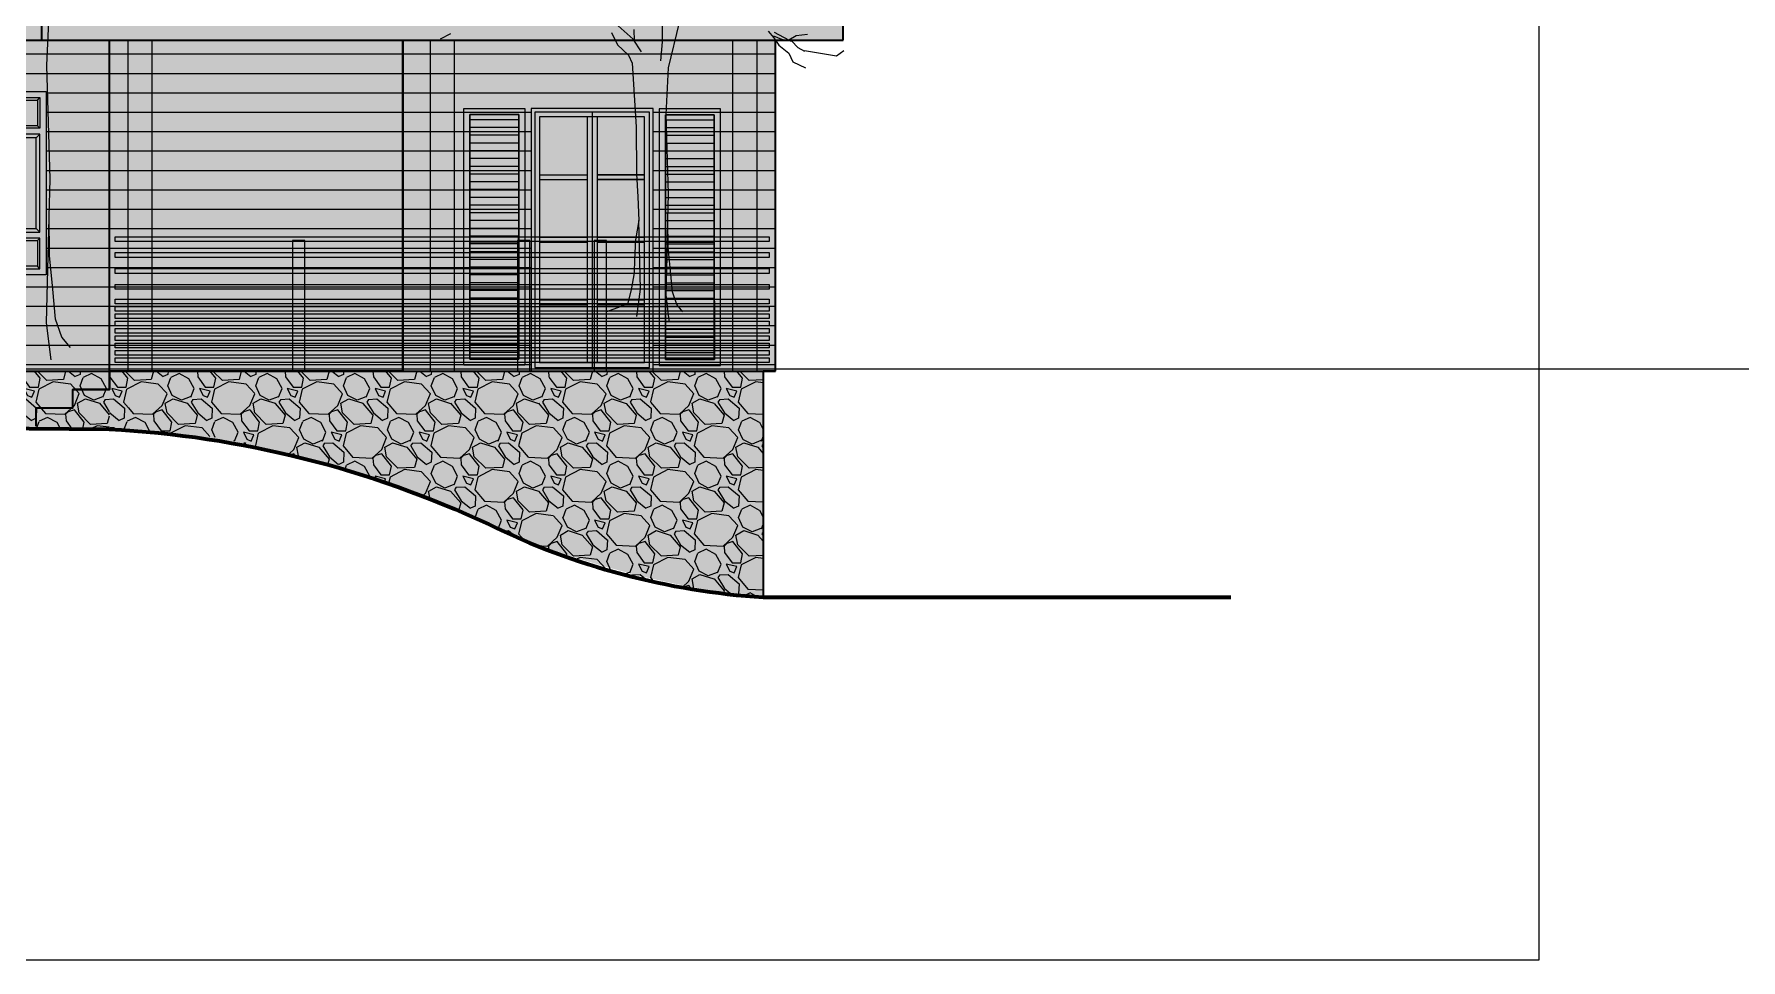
# Model space of a CAD drawing. Header units: millimetres. Extents: x -2481 to 45049, y -11067 to 11055.
# Drawn here: x 12854 to 14250, y 6752 to 7509 of the extents above; entities that cross this region are included whole.
import ezdxf

# ---------------------------------------------------------------- set-up
doc = ezdxf.new("R2010")
doc.units = ezdxf.units.MM
for name, color, linetype, lineweight in [('A-ELEWACJA CIENKA', 11, 'Continuous', 13), ('A-p.widokowa', 6, 'Continuous', 15), ('A-RYS ELEWACJI', 30, 'Continuous', 35), ('A-wykończenie', 4, 'Continuous', 5), ('B-DACHÓWKA', 250, 'Continuous', 0), ('B-materiały', 9, 'Continuous', 0), ('B-SZKŁO', 153, 'Continuous', 0)]:
    doc.layers.add(name, color=color, linetype=linetype, lineweight=lineweight)
doc.layers.add('bowe drewno', color=7, linetype='Continuous', true_color=0x51432a)
doc.layers.add('new drewno jasne', color=7, linetype='Continuous', lineweight=0, true_color=0xc0802e)
pattern_1 = [(3.012787499999996, (7056.326738004509, -10.05788685559744), (610.657416235214, 35.92102444165187), [6.8344288, -676.6096727913]), (319.969741, (7063.151732656521, -9.698676610754681), (-466.9733201713866, 395.1312671101581), [11.7280944, -1161.08097787048]), (267.5104471, (7072.13198877759, -17.24209175245277), (35.92102419462407, 754.3415141835756), [8.2696304, -818.6944558819999]), (42.27368899999997, (7095.121444447528, -22.27103518025149), (-754.3415142412671, -682.4994651222493), [10.6800904, -1057.32874851476]), (67.83365418000002, (7103.024069834068, -15.08683028339617), (-251.4471713686107, -610.6574162414545), [10.472674, -1036.79615490688]), (132.273689, (7106.975382527338, -5.388153672641492), (682.4994651222491, -754.3415142412672), [10.6800904, -1057.32874851476]), (172.69424047, (7099.791177630483, 2.514471713899367), (826.1835631445324, -107.7630734052485), [14.1238732, -1398.26230628494]), (207.25532837, (7085.781978081615, 4.310522938113195), (-1041.709710090099, -538.8153671750475), [13.3343904, -1320.1051320381]), (256.42956562, (7073.928040001805, -1.796051224213826), (-179.6051223555218, -754.3415141854945), [10.71625999999999, -1060.910913974239]), (310.2363583000001, (7071.413568287904, -12.21314832465405), (-359.2102447750291, 431.0522938677292), [12.2342656, -599.478739]), (357.3974378, (7079.316193674445, -21.55261469056596), (826.1835631396159, -35.92102445543611), [15.82155839999999, -1566.335450243538]), (273.81407483, (7059.918840452936, 13.64998930402512), (35.92102445166944, -466.9733182980382), [5.400090799999999, -534.61131648688]), (306.4692344, (7060.27805069778, 8.26183563138363), (-395.1312694211206, 538.8153671952346), [10.2736396, -1017.0927799408]), (0, (7066.384624860106, 7.105427357601002e-15), (35.92102448428001, 35.92102448427999), [7.1841868, -64.65786216856]), (338.19859051, (7064.588573635892, -6.824994652012546), (-251.4471713822348, 107.7630734703202), [3.8688264, -383.0124473778799]), (66.80140949000005, (7068.180676084319, -8.261835631383619), (-71.84204895853179, -143.684097942118), [5.471312399999994, -268.0950597999996]), (165.96375653, (7070.335937553376, -3.232892203584896), (-179.605122420075, 35.92102449085637), [8.886393199999999, -287.3259630582]), (296.56505118, (7061.714891677149, -1.077630734528295), (-35.9210244899169, 107.7630734509395), [6.425742799999994, -154.2179623365598]), (151.389540334, (7089.0148702852, -29.09602983226406), (-466.9733182956014, 251.4471713899349), [9.00176, -891.1765334507801]), (205.34617594, (7081.112244898659, -24.78550689415086), (538.8153672726305, 251.4471713721326), [7.5519788, -747.644313564]), (68.19859050999996, (7054.530686780296, -8.261835631383612), (-107.7630734703947, -251.4471713824204), [7.737602000000001, -379.1436717778799]), (118.6104596699999, (7057.404368739037, -1.077630734528299), (251.4471714225965, -466.9733182779911), [9.00176, -891.1765334508]), (114.4439547799999, (7111.285905465453, -6.824994652012557), (107.7630734528249, -251.4471713899374), [8.680703999999999, -425.3546862621201]), (69.77514060000009, (7107.693803017024, 1.077630734528299), (-215.5261465946788, -574.7363918650162), [7.2734424, -720.0718676144]), (201.80140949, (7090.092501019728, 28.01839909773576), (-251.4471713831707, -107.7630734686267), [7.737602000000001, -379.1436717778799]), (152.35402464, (7082.908296122874, 25.14471713899363), (610.657416253569, -323.2892203190409), [8.51565479999999, -843.0475196039991]), (204.44395478, (7107.693803017024, 10.41709710044022), (251.4471713906872, 107.7630734510786), [4.340351999999999, -429.6950382621201]), (236.309932474, (7092.247762488785, 25.86313762867917), (-107.7630734528294, -179.6051224213939), [2.590292, -256.43989929052]), (300.963756532, (7090.810921509414, 23.70787615962257), (-71.84204896854823, 143.6840979370977), [10.472674, -198.98109178138]), (321.00900596, (7096.199075182056, 14.72762003855341), (-395.1312693439386, 323.2892203377857), [9.70534, -960.8272972667401]), (78.69006753000001, (7073.568829756961, 3.552713678800501e-15), (-35.92102447679166, -107.7630734553283), [7.3264776, -175.8355271936]), (128.1572265900001, (7075.005670736333, 7.184204896855331), (-538.8153672998762, 682.4994651730432), [12.7911352, -1266.32018130062]), (195.9453959, (7067.103045349792, 17.24209175245278), (395.131269328739, 107.7630734466153), [5.2301648, -517.7878463622]), (225, (7062.074101921993, 15.80525077308171), (-7.105427357601002e-15, -71.84204896855323), [3.048, -47.752]), (255.25643716, (7095.839864937214, 12.93156881433958), (107.7630734804443, 395.1312693195044), [7.057339199999994, -698.6788154639992]), (183.0127875, (7094.043813712999, 6.106574162327027), (-610.6574162353264, -35.92102443951478), [13.6688576, -669.7752439912999]), (135, (7080.393824408975, 5.388153672641497), (-71.84204896855323, 7.105427357601002e-15), [13.208, -37.592]), (100.3048465, (7071.054358043062, 14.72762003855342), (-107.7630737832884, 610.6574161743818), [8.032191199999989, -795.1863344827993]), (29.05460409999995, (7069.617517063691, 22.63024542509427), (179.6051224195064, 107.7630734559721), [7.396581599999993, -362.4330007754396]), (342.64597536, (7076.083301470861, 26.22234787352193), (1041.709710021452, -323.289220431217), [12.042902, -1192.24928845876]), (310.42607874, (7087.578029305829, 22.63024542509427), (431.0522938113101, -502.8943427798487), [12.7405892, -1261.3169291248])]
pattern_2 = [(180, (7118.110900117465, 0), (-2.664535259100376e-15, -15.875), [])]

# ---------------------------------------------------------------- blocks, each defined once
blk = doc.blocks.new('A$C3D683AFF')
at = {"layer": 'new drewno jasne', "transparency": 33554648}
h = blk.add_hatch(color=256, dxfattribs=at)
h.dxf.hatch_style = 1
h.paths.add_polyline_path([(-45, -150), (0, -150), (0, 0), (-45, 0)])
h = blk.add_hatch(color=256, dxfattribs=at)
h.dxf.hatch_style = 1
h.paths.add_polyline_path([(-40, -30), (-5, -30), (-5, -5), (-40, -5)])
h = blk.add_hatch(color=256, dxfattribs=at)
h.dxf.hatch_style = 1
h.paths.add_polyline_path([(-40, -35), (-25, -35), (-25, -115), (-40, -115)])
h = blk.add_hatch(color=256, dxfattribs=at)
h.dxf.hatch_style = 1
h.paths.add_polyline_path([(-20, -35), (-5, -35), (-5, -115), (-20, -115)])
h = blk.add_hatch(color=256, dxfattribs=at)
h.dxf.hatch_style = 1
h.paths.add_polyline_path([(-40, -145), (-5, -145), (-5, -120), (-40, -120)])
at = {"layer": 'A-ELEWACJA CIENKA'}
blk.add_lwpolyline([(-45, -150), (0, -150), (0, 0), (-45, 0)], close=True, dxfattribs=at)
at = {"layer": 'B-materiały'}
for p, q in [((-38, -7), (-40, -5)), ((-7, -7), (-5, -5)), ((-40, -30), (-38, -28)), ((-40, -35), (-37, -38)), ((-28, -38), (-25, -35)), ((-20, -35), (-17, -38)), ((-8, -38), (-5, -35)), ((-7, -28), (-5, -30)), ((-40, -115), (-37, -112)), ((-38, -122), (-40, -120)), ((-28, -112), (-25, -115)), ((-20, -115), (-17, -112)), ((-8, -112), (-5, -115)), ((-7, -122), (-5, -120)), ((-40, -145), (-38, -143)), ((-7, -143), (-5, -145))]:
    blk.add_line(p, q, dxfattribs=at)
for points in [[(-40, -30), (-5, -30), (-5, -5), (-40, -5)], [(-38, -28), (-7, -28), (-7, -7), (-38, -7)], [(-40, -35), (-25, -35), (-25, -115), (-40, -115)], [(-37, -38), (-28, -38), (-28, -112), (-37, -112)], [(-5, -115), (-20, -115), (-20, -35), (-5, -35)], [(-20, -35), (-5, -35), (-5, -115), (-20, -115)], [(-8, -112), (-17, -112), (-17, -38), (-8, -38)], [(-17, -38), (-8, -38), (-8, -112), (-17, -112)], [(-40, -120), (-5, -120), (-5, -145), (-40, -145)], [(-38, -143), (-7, -143), (-7, -122), (-38, -122)]]:
    blk.add_lwpolyline(points, close=True, dxfattribs=at)
blk = doc.blocks.new('A$C52F90292')
at = {"layer": 'A-p.widokowa', "ltscale": 5}
h = blk.add_hatch(dxfattribs=at)
h.set_pattern_fill('LINE', color=256, scale=2)
h.set_pattern_definition([(0, (-7812.829911546515, -7222.970889372438), (0, 6.35), [])])
h.paths.add_polyline_path([(45, 205), (5, 205), (5.096477094301918, 100.9620853356037), (44.99915773518387, 100.9999580489848)])
h.paths.add_polyline_path([(44.99915773518387, 100.9999580489848), (5.096477094301918, 100.9620853356037), (4.99500401655132, 5.011556741744243), (45, 5.019000792145562)])
at = {"layer": 'new drewno jasne', "transparency": 33554648}
h = blk.add_hatch(color=256, dxfattribs=at)
h.dxf.hatch_style = 1
h.paths.add_polyline_path([(50, 210), (0, 210), (0, 0), (50, 0)])
h.paths.add_polyline_path([(45.0099951004413, 5.019010289073776), (4.995002449779349, 4.980989710926224), (5.004997550219741, 205), (45, 205)], flags=16)
h = blk.add_hatch(color=256, dxfattribs=at)
h.dxf.hatch_style = 1
h.paths.add_polyline_path([(5.004997550219741, 204.9904948554631), (45, 204.9904948554631), (45, 101), (4.999924194111372, 101.0020502808993)])
h = blk.add_hatch(color=256, dxfattribs=at)
h.dxf.hatch_style = 1
h.paths.add_polyline_path([(5.000044133430492, 204.9529635985582), (45, 204.9904948554631), (44.9991578727695, 101.0169451080574), (5.096477094301918, 100.9620853356037)])
h = blk.add_hatch(color=256, dxfattribs=at)
h.dxf.hatch_style = 1
h.paths.add_polyline_path([(5.096477094301918, 100.9620853357583), (45, 101), (45.02076041821965, 5.009505144536888), (4.99500401655132, 5.011556741744243)])
h = blk.add_hatch(color=256, dxfattribs=at)
h.dxf.hatch_style = 1
h.paths.add_polyline_path([(5, 101.002050277014), (45, 101), (44.98000979911831, 4.629962413719113), (5, 4.714641162288899)])
at = {"layer": 'A-p.widokowa', "ltscale": 5}
for points in [[(50, 210), (0, 210), (0, 0), (50, 0)], [(45, 205), (5.004997550219741, 205), (4.995002449779349, 4.980989710926224), (45.0099951004413, 5.019010289073776)], [(5, 205), (45, 205), (45, 5), (5.187674156822141, 4.981172779551343)], [(45, 205), (5, 205), (5, 5), (45, 5)]]:
    blk.add_lwpolyline(points, close=True, dxfattribs=at)
at = {"layer": 'new drewno jasne', "transparency": 33554648}
for points in [[(5.004997550219741, 204.9904948554631), (45, 204.9904948554631), (45, 101), (4.999924194111372, 101.0020502808993)], [(5.000044133430492, 204.9529635985582), (45, 204.9904948554631), (44.9991578727695, 101.0169451080574), (5.096477094301918, 100.9620853356037)], [(5.096477094301918, 100.9620853357583), (45, 101), (45.02076041821965, 5.009505144536888), (4.99500401655132, 5.011556741744243)]]:
    blk.add_lwpolyline(points, close=True, dxfattribs=at)
blk = doc.blocks.new('A$C69266C13')
at = {"layer": 'new drewno jasne', "ltscale": 5}
h = blk.add_hatch(color=256, dxfattribs=at)
h.dxf.hatch_style = 1
h.paths.add_polyline_path([(-9.946775902455556, -270.8578643762767), (9.999999999996362, -270.8578643762767), (9.89355180491475, 0.3342968256138192), (-10.05322409754444, 0.2804729564522859)])
at = {"layer": 'A-p.widokowa', "ltscale": 5}
blk.add_lwpolyline([(-10.00000000000364, 0), (-9.999999999996362, -270.8578643762767), (10.00000000000364, -270.8578643762767), (10.00000000000364, 0), (-10.00000000000364, 0)], dxfattribs=at)
blk = doc.blocks.new('A$C2EBD462E')
at = {"layer": 'B-materiały'}
for p, q in [((-72.50773437543285, 285.3261755273243), (-85.56030717771137, 338.0702934201558)), ((-65.44675144221219, 315.669730386594), (-65.5317016759127, 341.3651600648636)), ((-235.0597277634442, 323.9851536126089), (-221.7695748390961, 322.6293227042352)), ((-221.7695748390961, 322.6293227042352), (-213.2438168269127, 317.477166243696)), ((-213.2438168269127, 317.477166243696), (-196.4367430616967, 326.354893154959)), ((-195.2222736641797, 322.4748143399161), (-204.6293417163233, 318.88734161004)), ((-189.2208924250899, 328.2115559860749), (-195.7246321584098, 320.2276614617113)), ((-32.19683494675337, 329.9508066356138), (-32.65025889462231, 316.7963723596695)), ((-31.48448861442193, 318.5566232799392), (-13.9590564025475, 334.2772613964053)), ((-5.947195385950181, 326.6569387056925), (-12.84142268815958, 311.9595520389512)), ((194.0276104574714, 319.2156621097229), (181.7928409173619, 325.214187394251)), ((-223.931851829615, 308.906946836988), (-231.65006096045, 304.8031311276691)), ((-216.8558386105815, 316.3465343678736), (-223.931851829615, 308.906946836988)), ((-204.6293417163233, 318.88734161004), (-216.8558386105815, 316.3465343678736)), ((-201.6560934496138, 311.6994574656692), (-213.1564949553667, 302.4731270515567)), ((-195.7246321584098, 320.2276614617113), (-201.6560934496138, 311.6994574656692)), ((-63.77082624912691, 293.3660055143573), (-65.44675144221219, 315.669730386594)), ((-41.13254431426867, 303.988591242809), (-31.48448861442193, 318.5566232799392)), ((-12.84142268815958, 311.9595520389512), (-25.94678363851745, 299.8998082975022)), ((-268.9437761063946, 299.3998982653338), (-277.4377611104319, 305.5458601976861)), ((-231.664042967468, 305.3614250845658), (-268.9437761063946, 299.3998982653338)), ((-231.65006096045, 304.8031311276691), (-231.664042967468, 305.3614250845658)), ((-213.1564949553667, 302.4731270515567), (-217.9294223117267, 292.2980126334583)), ((-25.94678363851745, 299.8998082975022), (-30.18938600841466, 290.8552638002157)), ((-217.9294223117267, 292.2980126334583), (-232.8355131087319, 285.2209511356286)), ((-70.02076356014186, 230.6414978048733), (-72.50773437543285, 285.3261755273243)), ((-30.18938600841466, 290.8552638002157), (-34.70441199890229, 216.3322196345753)), ((-72.72412836173498, 137.8391206296501), (-70.02076356014186, 230.6414978048733)), ((-34.70441199890229, 216.3322196345753), (-35.31959304744487, 161.1216925556992)), ((-35.31959304744487, 161.1216925556992), (-36.88155323580213, 134.2677289425847)), ((-71.9550361951824, 107.1330446937263), (-72.72412836173498, 137.8391206296501)), ((-36.88155323580213, 134.2677289425847), (-37.8712374602419, 106.8694533795888)), ((-72.2745580155879, 75.2824143517737), (-71.9550361951824, 107.1330446937263)), ((-70.87830270124687, 64.14453640087322), (-71.92706722474759, 106.0164592581332)), ((-39.76565567542639, 26.37747505352991), (-37.8712374602419, 106.8694533795888)), ((-37.8712374602419, 106.8694533795888), (-33.94815938895226, 84.06337001312477)), ((-33.94815938895226, 84.06337001312477), (-32.81654118934421, 61.18736917697424)), ((-74.93911915432, 47.84219028952703), (-72.2745580155879, 75.2824143517737)), ((-69.77360519328067, 20.03944267242605), (-70.87830270124687, 64.14453640087322)), ((-32.81654118934421, 61.18736917697424), (-32.42500286345967, 45.55518299146297)), ((-77.11530628404034, 23.20741058418207), (-74.93911915432, 47.84219028952703)), ((-32.42500286345967, 45.55518299146297), (-29.13013374055117, 25.52657748966521)), ((-82.3346591501595, 8.551974894891828), (-77.11530628404034, 23.20741058418207)), ((-73.4848342979185, -10.22021023193838), (-69.77360519328067, 20.03944267242605)), ((-35.61884070985798, -5.361284363082632), (-39.76565567542639, 26.37747505352991)), ((-29.13013374055117, 25.52657748966521), (-24.80258361515371, 8.875694786883287)), ((-89.38270587695843, -0.004195593385247776), (-82.3346591501595, 8.551974894891828)), ((-24.80258361515371, 8.875694786883287), (0, 0))]:
    blk.add_line(p, q, dxfattribs=at)
blk = doc.blocks.new('A$C53507983')
at = {"layer": 'new drewno jasne', "ltscale": 5}
h = blk.add_hatch(color=256, dxfattribs=at)
h.dxf.hatch_style = 1
h.paths.add_polyline_path([(0, 0), (0, -107.0000000000009), (10, -107.0000000000009), (10, 0)])
at = {"layer": 'A-p.widokowa', "ltscale": 5}
blk.add_lwpolyline([(0, 0), (0, -107.0000000000009), (10, -107.0000000000009), (10, 0), (0, 0)], dxfattribs=at)
blk = doc.blocks.new('A$C6FCC1191')
at = {"layer": 'new drewno jasne', "ltscale": 5}
h = blk.add_hatch(color=256, dxfattribs=at)
h.dxf.hatch_style = 1
h.paths.add_polyline_path([(0, 0), (535.1926774294407, -9.094947017729282e-13), (535.1926774294407, -4.000000000000909), (0, -4)])
at = {"layer": 'A-p.widokowa', "ltscale": 5}
blk.add_lwpolyline([(0, 0), (535.1926774294407, -9.094947017729282e-13), (535.1926774294407, -4.000000000000909), (0, -4)], close=True, dxfattribs=at)
blk = doc.blocks.new('A$C6ED43928')
at = {"layer": 'A-p.widokowa', "ltscale": 5}
for p in [(-59.38803473096959, 110), (-59.38803473096959, 97), (-59.38803473096959, 84), (-59.38803473096959, 71), (-59.38803473096959, 58.99999999999909), (-59.38803473096959, 52.99999999999909), (-59.38803473096959, 46.99999999999909), (-59.38803473096959, 40.99999999999909), (-59.38803473096959, 34.99999999999909), (-59.38803473096959, 28.99999999999909), (-59.38803473096959, 22.99999999999909), (-59.38803473096959, 16.99999999999909), (-59.38803473096959, 10.99999999999909)]:
    blk.add_blockref('A$C6FCC1191', p, dxfattribs=at)
blk = doc.blocks.new('A$C52F31512')
at = {"layer": 'B-DACHÓWKA', "transparency": 33554636}
h = blk.add_hatch(color=256, dxfattribs=at)
h.dxf.hatch_style = 1
h.paths.add_polyline_path([(100, -9.094947017729282e-13), (1.4210854715202e-14, -2.842170943040401e-14), (-3.637978807091713e-12, -214.9999999999991), (99.99999999999636, -215.0000000000009)])
h.paths.add_polyline_path([(96.99999999999636, -212.0068043167648), (2.999999999996362, -212.0068043167648), (3, -3), (97, -3.000000000000909)], flags=16)
h.paths.add_polyline_path([(92.99999999999636, -208.0000000000009), (53.99999999999818, -208.0000000000009), (53.99999999999818, -7.000000000000909), (93, -7.000000000000909)], flags=0)
h.paths.add_polyline_path([(45.9999999998635, -208.0000000000009), (6.999999999996362, -208), (7, -7), (46, -7)], flags=0)
h = blk.add_hatch(color=256, dxfattribs=at)
h.dxf.hatch_style = 1
h.paths.add_polyline_path([(50, -3.000000000000462), (3, -3), (2.999999999996362, -212.0068043167648), (50, -212.0068043167648)])
h.paths.add_polyline_path([(46, -208.0000000000009), (6.999999999996369, -208), (7, -7), (46, -7)], flags=16)
h = blk.add_hatch(color=256, dxfattribs=at)
h.dxf.hatch_style = 1
h.paths.add_polyline_path([(50, -212.0068043167648), (96.99999999999636, -212.0068043167649), (97, -3.000000000000909), (50, -3.000000000000455)])
h.paths.add_polyline_path([(53.99999999999818, -7.000000000000909), (93, -7.000000000000909), (92.99999999999636, -208.0000000000009), (53.99999999999818, -208.0000000000009)], flags=16)
h = blk.add_hatch(color=256, dxfattribs=at)
h.dxf.hatch_style = 1
h.paths.add_polyline_path([(46, -58.25170107919348), (46, -54.25170107919439), (6.999999999999144, -54.25170107919257), (6.999999999999076, -58.25170107919257)])
h.paths.add_polyline_path([(92.99999999999908, -58.25170107919257), (92.99999999999915, -54.25170107919257), (53.99999999999818, -54.25170107919348), (53.99999999999818, -58.25170107919348)])
h.paths.add_polyline_path([(92.99999999999815, -109.5034021583715), (92.99999999999824, -105.5034021583715), (53.99999999999818, -105.5034021583724), (53.99999999999818, -109.5034021583724)])
h.paths.add_polyline_path([(46, -109.5034021583724), (46, -105.5034021583733), (6.999999999998217, -105.5034021583715), (6.999999999998145, -109.5034021583715)])
h.paths.add_polyline_path([(46, -160.7551032375613), (46, -156.7551032375623), (6.999999999997286, -156.7551032375604), (6.999999999997215, -160.7551032375604)])
h.paths.add_polyline_path([(53.99999999999818, -156.7551032375613), (53.99999999999818, -160.7551032375613), (92.99999999999721, -160.7551032375604), (92.99999999999727, -156.7551032375604)])
at = {"layer": 'A-ELEWACJA CIENKA'}
for p, q in [((46, -7), (46, -208.0000000000146)), ((50, -3), (50, -212.0068043167648)), ((53.99999999999818, -6.999999999999091), (53.99999999999818, -207.9999999999991)), ((7, -54.25170107919257), (46, -54.25170107919439)), ((53.99999999999818, -54.25170107919348), (93, -54.25170107919257)), ((6.999999999998181, -58.25170107919257), (46.00000000000182, -58.25170107919348)), ((53.99999999999818, -58.25170107919348), (92.99999999999818, -58.25170107919257)), ((7, -105.5034021583715), (46, -105.5034021583733)), ((6.999999999998181, -109.5034021583715), (46.00000000000182, -109.5034021583724)), ((53.99999999999818, -105.5034021583724), (93, -105.5034021583715)), ((53.99999999999818, -109.5034021583724), (92.99999999999818, -109.5034021583715)), ((7, -156.7551032375604), (46, -156.7551032375623)), ((6.999999999998181, -160.7551032375604), (46.00000000000182, -160.7551032375613)), ((53.99999999999818, -156.7551032375613), (93, -156.7551032375604)), ((53.99999999999818, -160.7551032375613), (92.99999999999818, -160.7551032375604)), ((6.999999999996362, -208), (46, -208.0000000000009)), ((53.99999999999818, -208.0000000000009), (92.99999999999636, -208.0000000000009)), ((-3.637978807091713e-12, -214.9999999999991), (99.99999999999636, -215.0000000000009))]:
    blk.add_line(p, q, dxfattribs=at)
for points in [[(99.99999999999636, -214.9999999999991), (100, -9.094947017729282e-13), (0, 0), (-3.637978807091713e-12, -214.9999999999991)], [(46, -7), (7, -7), (6.999999999996362, -208)], [(92.99999999999636, -208.0000000000009), (93, -7.000000000000909), (53.99999999999818, -7.000000000000909)]]:
    blk.add_lwpolyline(points, dxfattribs=at)
blk.add_lwpolyline([(96.99999999999636, -212.0068043167648), (97, -3.000000000000909), (3, -3), (2.999999999996362, -212.0068043167648)], close=True, dxfattribs=at)

msp = doc.modelspace()

# ---------------------------------------------------------------- hatches: boundary and pattern name
at = {"layer": 'A-ELEWACJA CIENKA', "true_color": 0xffffff}
h = msp.add_hatch(color=7, dxfattribs=at)
h.dxf.hatch_style = 1
h.paths.add_polyline_path([(12554.9070048915, 7839.410165191356), (13515.61768301016, 7839.410165191356), (13515.61768301016, 7504.356341322205), (13460.26234395083, 7504.356341322205), (13460.26234395083, 7233.498476945925), (13450.26234395083, 7233.498476945925), (13450.26234395083, 7188.498476945918), (12620.26234395083, 7188.498476945918), (12620.26234395083, 7233.498476945925), (12610.26234395083, 7233.498476945925), (12610.26234395082, 7504.35634132219), (12554.9070048915, 7504.35634132219)])
at = {"layer": 'A-ELEWACJA CIENKA'}
h = msp.add_hatch(dxfattribs=at)
h.set_pattern_fill('ANSI31', color=256, scale=5, angle=135)
h.set_pattern_definition(pattern_2)
h.paths.add_polyline_path([(13155.26234395083, 7233.498476945925), (13260.26234395083, 7233.498476945925), (13260.26234395083, 7448.498476945919), (13360.26234395083, 7448.498476945918), (13360.26234395083, 7233.498476945925), (13460.26234395083, 7233.498476945925), (13460.26234395083, 7504.356341322204), (13155.26234395082, 7504.356341322198)])
h.paths.add_polyline_path([(12610.26234395083, 7504.356341322191), (12610.26234395083, 7233.498476945925), (12620.26234395083, 7233.498476945926), (12915.26234395083, 7233.498476945924), (12915.26234395082, 7504.356341322195)])
h.paths.add_polyline_path([(12863.47019153836, 7462.328864858328), (12863.47019153836, 7312.328864858328), (12818.47019153836, 7312.328864858328), (12818.47019153836, 7462.328864858328)], flags=16)
h.paths.add_polyline_path([(12858.47019153836, 7428.498476945918), (12858.47019153836, 7403.498476945918), (12823.47019153836, 7403.498476945918), (12823.47019153836, 7428.498476945918)], flags=0)
h.paths.add_polyline_path([(12856.47019153836, 7426.498476945918), (12856.47019153836, 7405.498476945918), (12825.47019153836, 7405.498476945918), (12825.47019153836, 7426.498476945918)], flags=0)
h.paths.add_polyline_path([(12812.76234395083, 7462.328864858328), (12812.76234395083, 7312.328864858328), (12722.76234395083, 7312.328864858328), (12722.76234395083, 7462.328864858328)], flags=16)
h.paths.add_polyline_path([(12805.76234395083, 7455.328864858328), (12805.76234395083, 7419.328864858328), (12729.76234395083, 7419.328864858328), (12729.76234395083, 7455.328864858328)], flags=0)
h.paths.add_polyline_path([(12843.47019153836, 7398.498476945918), (12858.47019153836, 7398.498476945918), (12858.47019153836, 7318.498476945918), (12843.47019153836, 7318.498476945918)], flags=0)
h.paths.add_polyline_path([(12805.76234395083, 7405.328864858328), (12805.76234395083, 7319.328864858328), (12774.76234395083, 7319.328864858328), (12774.76234395083, 7405.32886485833)], flags=0)
h.paths.add_polyline_path([(12760.76234395083, 7405.32886485833), (12760.76234395083, 7319.328864858328), (12729.76234395083, 7319.328864858328), (12729.76234395083, 7405.328864858328)], flags=0)
h.paths.add_polyline_path([(12717.05449636329, 7462.328864858328), (12717.05449636329, 7312.328864858328), (12672.05449636329, 7312.328864858328), (12672.05449636329, 7462.328864858328)], flags=16)
h.paths.add_polyline_path([(12712.05449636329, 7462.328864858328), (12677.05449636329, 7462.328864858328)], flags=0)
h.paths.add_polyline_path([(12710.05449636329, 7462.328864858328), (12679.05449636329, 7462.328864858328)], flags=0)
h.paths.add_polyline_path([(12712.05449636329, 7398.498476945918), (12697.05449636329, 7398.498476945918)], flags=0)
h = msp.add_hatch(dxfattribs=at)
h.set_pattern_fill('ANSI31', color=256, scale=5, angle=135)
h.set_pattern_definition(pattern_2)
h.paths.add_polyline_path([(12915.26234395082, 7504.410165191356), (13155.26234395083, 7504.410165191356), (13155.26234395083, 7233.498476945925), (12915.26234395083, 7233.498476945919)])
h = msp.add_hatch(dxfattribs=at)
h.set_pattern_fill('ANSI31', color=256, scale=5, angle=135)
h.set_pattern_definition(pattern_2)
h.paths.add_polyline_path([(12915.26234395082, 7504.410165191356), (13155.26234395083, 7504.410165191356), (13155.26234395083, 7233.498476945925), (12915.26234395083, 7233.498476945919)])
h = msp.add_hatch(dxfattribs=at)
h.set_pattern_fill('GRAVEL', color=256, scale=2, angle=135)
h.set_pattern_definition(pattern_1)
h.paths.add_polyline_path([(12915.26234395083, 7233.498476945924), (12620.26234395083, 7233.498476945926), (12620.26234395083, 7188.498476945922), (12915.08316783074, 7186.058333069563), (12915.26234395082, 7203.498476945921)])
h.paths.add_polyline_path([(12945.26234395083, 7233.498476945919), (12915.26234395083, 7233.498476945919), (12915.26234395082, 7203.498476945921), (12945.26234395083, 7203.498476945921)])
h = msp.add_hatch(dxfattribs=at)
h.set_pattern_fill('GRAVEL', color=256, scale=2, angle=135)
h.set_pattern_definition(pattern_1)
edge = h.paths.add_edge_path()
edge.add_line((13450.26234395083, 7188.498476945918), (13450.26234395083, 7233.498476945924))
edge.add_line((13450.26234395083, 7233.498476945924), (12945.26234395083, 7233.498476945926))
edge.add_line((12945.26234395083, 7233.498476945926), (12945.26234395083, 7203.498476945921))
edge.add_line((12945.26234395083, 7203.498476945921), (12915.26234395082, 7203.498476945921))
edge.add_line((12915.26234395082, 7203.498476945921), (12915.67667996648, 7186.026737473911))
edge.add_line((12915.67667996648, 7186.026737473911), (12989.58389581625, 7181.484684903454))
edge.add_arc((12838.39036954599, 6277.48774227894), 916.5533015927149, 65.0012911357482, 80.50515932584187, ccw=False)
edge.add_arc((13489.4698324687, 7648.27443847154), 601.0560965333136, 243.9723823258713, 266.259883547639)
edge.add_line((13450.26234395083, 7048.498476945918), (13450.26234395083, 7188.498476945918))
at = {"layer": 'A-p.widokowa', "ltscale": 5}
h = msp.add_hatch(color=251, dxfattribs=at)
h.dxf.hatch_style = 1
h.paths.add_polyline_path([(12828.90553625244, 7462.328864858328), (12610.26234395083, 7462.328864858328), (12610.26234395083, 7233.498476945926), (12915.26234395083, 7233.498476945924), (12915.26234395082, 7462.328864858328), (12828.90553625244, 7462.328864858328), (12829.22677767512, 7433.498476945918), (12863.47019153836, 7433.498476945918), (12863.47019153836, 7283.498476945918), (12818.47019153836, 7283.498476945918), (12818.47019153836, 7433.498476945918), (12829.22677767512, 7433.498476945918)])
h.paths.add_polyline_path([(12812.76234395083, 7433.498476945918), (12812.76234395083, 7283.498476945918), (12722.76234395083, 7283.498476945918), (12722.76234395083, 7433.498476945918)], flags=16)
h.paths.add_polyline_path([(12805.76234395083, 7426.498476945918), (12805.76234395083, 7390.498476945918), (12729.76234395083, 7390.498476945918), (12729.76234395083, 7426.498476945918)], flags=0)
h.paths.add_polyline_path([(12717.05449636329, 7433.498476945918), (12717.05449636329, 7283.498476945918), (12672.05449636329, 7283.498476945918), (12672.05449636329, 7433.498476945918)], flags=16)
h.paths.add_polyline_path([(12712.05449636329, 7428.498476945918), (12712.05449636329, 7403.498476945918), (12677.05449636329, 7403.498476945918), (12677.05449636329, 7428.498476945918)], flags=0)
h.paths.add_polyline_path([(12710.05449636329, 7426.498476945918), (12710.05449636329, 7405.498476945918), (12679.05449636329, 7405.498476945918), (12679.05449636329, 7426.498476945918)], flags=0)
h.paths.add_polyline_path([(12712.05449636329, 7398.498476945918), (12712.05449636329, 7318.498476945918), (12697.05449636329, 7318.498476945918), (12697.05449636329, 7398.498476945918)], flags=0)
h.paths.add_polyline_path([(12709.05449636329, 7395.498476945918), (12709.05449636329, 7321.498476945918), (12700.05449636329, 7321.498476945918), (12700.05449636329, 7395.498476945918)], flags=0)
h.paths.add_polyline_path([(12760.76234395083, 7376.49847694592), (12760.76234395083, 7290.498476945918), (12729.76234395083, 7290.498476945918), (12729.76234395083, 7376.498476945918)], flags=0)
h.paths.add_polyline_path([(12774.76234395083, 7376.49847694592), (12805.76234395083, 7376.498476945918), (12805.76234395083, 7290.498476945918), (12774.76234395083, 7290.498476945918)], flags=0)
h.paths.add_polyline_path([(12692.05449636329, 7398.498476945918), (12692.05449636329, 7318.498476945918), (12677.05449636329, 7318.498476945918), (12677.05449636329, 7398.498476945918)], flags=0)
h.paths.add_polyline_path([(12689.05449636329, 7395.498476945918), (12689.05449636329, 7321.498476945918), (12680.05449636329, 7321.498476945918), (12680.05449636329, 7395.498476945918)], flags=0)
h.paths.add_polyline_path([(12712.05449636329, 7313.498476945918), (12712.05449636329, 7288.498476945918), (12677.05449636329, 7288.498476945918), (12677.05449636329, 7313.498476945918)], flags=0)
h.paths.add_polyline_path([(12710.05449636329, 7311.498476945918), (12710.05449636329, 7290.498476945918), (12679.05449636329, 7290.498476945918), (12679.05449636329, 7311.498476945918)], flags=0)
h.paths.add_polyline_path([(12826.69911718276, 7504.356341322194), (12610.26234395083, 7504.356341322191), (12610.26234395083, 7462.328864858328), (12828.90553625244, 7462.328864858328), (12828.82894976923, 7469.20225622028)])
at = {"layer": 'B-SZKŁO', "transparency": 33554544}
h = msp.add_hatch(color=256, dxfattribs=at)
h.dxf.hatch_style = 1
h.paths.add_polyline_path([(13306.26234395083, 7394.24847694592), (13306.26234395083, 7441.498476945919), (13267.26234395083, 7441.498476945919), (13267.26234395083, 7394.248476945919)])
h = msp.add_hatch(color=256, dxfattribs=at)
h.dxf.hatch_style = 1
h.paths.add_polyline_path([(13353.26234395083, 7441.498476945918), (13314.26234395083, 7441.498476945918), (13314.26234395083, 7394.248476945918), (13353.26234395083, 7394.248476945919)])
h = msp.add_hatch(color=256, dxfattribs=at)
h.dxf.hatch_style = 1
h.paths.add_polyline_path([(13306.26234395083, 7390.248476945919), (13267.26234395083, 7390.248476945919), (13267.26234395083, 7342.998476945919), (13306.26234395083, 7342.998476945919)])
h = msp.add_hatch(color=256, dxfattribs=at)
h.dxf.hatch_style = 1
h.paths.add_polyline_path([(13353.26234395083, 7390.248476945919), (13314.26234395083, 7390.248476945919), (13314.26234395083, 7342.998476945919), (13353.26234395083, 7342.998476945919)])
h = msp.add_hatch(color=256, dxfattribs=at)
h.dxf.hatch_style = 1
h.paths.add_polyline_path([(13306.26234395083, 7338.998476945919), (13267.26234395083, 7338.998476945919), (13267.26234395083, 7291.748476945919), (13306.26234395083, 7291.748476945919)])
h = msp.add_hatch(color=256, dxfattribs=at)
h.dxf.hatch_style = 1
h.paths.add_polyline_path([(13353.26234395083, 7338.998476945919), (13314.26234395083, 7338.998476945919), (13314.26234395083, 7291.748476945919), (13353.26234395083, 7291.748476945919)])
h = msp.add_hatch(color=256, dxfattribs=at)
h.dxf.hatch_style = 1
h.paths.add_polyline_path([(13306.26234395083, 7287.748476945919), (13267.26234395083, 7287.748476945919), (13267.26234395083, 7240.498476945919), (13306.26234395083, 7240.498476945919)])
h = msp.add_hatch(color=256, dxfattribs=at)
h.dxf.hatch_style = 1
h.paths.add_polyline_path([(13353.26234395083, 7287.748476945919), (13314.26234395083, 7287.748476945919), (13314.26234395083, 7240.498476945919), (13353.26234395083, 7240.498476945919)])
at = {"layer": 'bowe drewno', "transparency": 33554636}
h = msp.add_hatch(color=256, dxfattribs=at)
h.dxf.hatch_style = 1
h.paths.add_polyline_path([(12915.26234395082, 7526.983758320154), (12554.9070048915, 7526.98375832016), (12554.9070048915, 7504.35634132219), (12915.26234395082, 7504.356341322195)])
h.paths.add_polyline_path([(12915.26234395082, 7534.054826132021), (12554.9070048915, 7534.054826132026), (12554.9070048915, 7526.98375832016), (12915.26234395082, 7526.983758320154)])
h = msp.add_hatch(color=256, dxfattribs=at)
h.dxf.hatch_style = 1
h.paths.add_polyline_path([(13515.61768301015, 7526.983758320145), (12915.26234395082, 7526.983758320148), (12915.26234395082, 7504.410165191356), (13515.61768301015, 7504.410165191356)])
h.paths.add_polyline_path([(13515.61768301015, 7534.054826132012), (12915.26234395082, 7534.054826132021), (12915.26234395082, 7526.983758320148), (13515.61768301015, 7526.983758320145)])
at = {"layer": 'bowe drewno', "ltscale": 5}
h = msp.add_hatch(color=256, dxfattribs=at)
h.dxf.hatch_style = 1
h.paths.add_polyline_path([(12672.05449636329, 7462.328864858328), (12610.26234395083, 7462.328864858328), (12610.26234395083, 7233.498476945926), (12915.26234395083, 7233.498476945924), (12915.26234395082, 7462.328864858328), (12863.47019153836, 7462.328864858328), (12863.47019153836, 7312.328864858328), (12818.47019153836, 7312.328864858328), (12818.47019153836, 7462.328864858328), (12812.76234395083, 7462.328864858328), (12812.76234395083, 7312.328864858328), (12722.76234395083, 7312.328864858328), (12722.76234395083, 7462.328864858328), (12717.05449636329, 7462.328864858328), (12717.05449636329, 7312.328864858328), (12672.05449636329, 7312.328864858328)])
h.paths.add_polyline_path([(12875.26234395082, 7485.409397580555), (12915.26234395082, 7485.409397580555), (12915.26234395082, 7504.356341322195), (12610.26234395083, 7504.356341322191), (12610.26234395083, 7462.328864858328), (12915.26234395082, 7462.328864858328), (12915.26234395082, 7485.409397580555)])
h = msp.add_hatch(color=256, dxfattribs=at)
h.dxf.hatch_style = 1
h.paths.add_polyline_path([(12915.26234395082, 7504.410165191356), (13155.26234395083, 7504.410165191356), (13155.26234395083, 7233.498476945925), (12915.26234395083, 7233.498476945919)])
h = msp.add_hatch(color=256, dxfattribs=at)
h.dxf.hatch_style = 1
h.paths.add_polyline_path([(13425.26234395082, 7504.356341322203), (13197.76234395083, 7504.356341322199), (13197.76234395083, 7462.328864858328), (13425.26234395082, 7462.328864858328)])
h.paths.add_polyline_path([(13425.26234395082, 7462.328864858328), (13197.76234395083, 7462.328864858328), (13197.76234395083, 7233.498476945926), (13260.26234395083, 7233.498476945926), (13260.26234395083, 7448.498476945919), (13360.26234395083, 7448.498476945918), (13360.26234395083, 7233.498476945925), (13425.26234395083, 7233.498476945925)])
h.paths.add_polyline_path([(13415.26234395083, 7445.185510480361), (13415.26234395083, 7238.109153626145), (13365.26234395083, 7238.109153626145), (13365.26234395083, 7445.185510480361)], flags=16)
h.paths.add_polyline_path([(13398.37936865099, 7336.186119565138), (13410.26150168635, 7336.185510523533), (13410.2615018236, 7336.202455588418)], flags=0)
h.paths.add_polyline_path([(13410.26234395083, 7240.204511272506), (13410.26234395083, 7240.195016689013), (13410.27233952631, 7240.195016176671), (13410.27233905127, 7240.204520769435)], flags=0)
h.paths.add_polyline_path([(13410.26234395083, 7440.185510480361), (13410.26234395083, 7240.185510480361), (13370.45001810765, 7240.166683259912), (13370.26234395083, 7440.185510480361)], flags=0)
h.paths.add_polyline_path([(13255.26234395083, 7445.466642333645), (13255.26234395083, 7238.390285479429), (13205.26234395083, 7238.390285479429), (13205.26234395083, 7445.466642333645)], flags=16)
h.paths.add_polyline_path([(13250.26234395083, 7440.466642333645), (13250.26234395083, 7336.468692610659), (13250.26241975672, 7336.468692614544), (13250.25734823145, 7440.419610578189), (13210.26234395083, 7440.457137189108), (13210.26318607806, 7336.483587441702), (13222.14531925064, 7336.467251418423), (13250.16476449426, 7336.468687609035), (13250.2622998174, 7440.419605932203), (13250.25734875082, 7440.419610577702), (13250.26734150105, 7240.447632044571), (13219.74350928017, 7240.47663451768), (13210.26234395083, 7240.476148542297), (13210.26234395083, 7240.466642333645), (13250.07468745926, 7240.466642333645), (13250.07469829348, 7240.478189201171), (13219.74350928017, 7240.47663451768), (13250.07466979401, 7240.447815113196), (13250.07468745926, 7240.466642333645), (13210.24158147688, 7240.466642333645), (13210.26234395083, 7336.466642333645), (13210.26234395083, 7440.466642333645)], flags=0)
h.paths.add_polyline_path([(13460.26234395083, 7462.328864858328), (13445.26234395083, 7462.328864858328), (13445.26234395083, 7233.498476945925), (13460.26234395082, 7233.498476945925)])
h.paths.add_polyline_path([(13460.26234395083, 7504.356341322204), (13445.26234395083, 7504.356341322204), (13445.26234395083, 7462.328864858328), (13460.26234395083, 7462.328864858328)])
h.paths.add_polyline_path([(13177.76234395082, 7504.356341322198), (13155.26234395083, 7504.356341322198), (13155.26234395083, 7462.328864858328), (13177.76234395082, 7462.328864858328)])
h.paths.add_polyline_path([(13177.76234395082, 7462.328864858328), (13155.26234395083, 7462.328864858328), (13155.26234395083, 7233.498476945926), (13177.76234395083, 7233.498476945926)])
at = {"layer": 'new drewno jasne'}
h = msp.add_hatch(color=256, dxfattribs=at)
h.dxf.hatch_style = 1
h.paths.add_polyline_path([(12945.26234395083, 7233.525388880503), (12915.26234395083, 7233.525388880503), (12915.26234395083, 7203.498476945921), (12945.26234395083, 7203.498476945921)])
h.paths.add_polyline_path([(12915.26234395083, 7233.498476945924), (12620.26234395083, 7233.498476945926), (12620.26234395083, 7188.498476945922), (12915.26234395082, 7186.037204763103), (12915.26234395082, 7203.498476945921)])
h = msp.add_hatch(color=256, dxfattribs=at)
h.dxf.hatch_style = 1
edge = h.paths.add_edge_path()
edge.add_line((13450.26234395083, 7188.498476945918), (13450.26234395083, 7233.498476945924))
edge.add_line((13450.26234395083, 7233.498476945924), (12945.26234395083, 7233.498476945926))
edge.add_line((12945.26234395083, 7233.498476945926), (12945.26234395083, 7203.498476945921))
edge.add_line((12945.26234395083, 7203.498476945921), (12915.26234395082, 7203.498476945921))
edge.add_line((12915.26234395082, 7203.498476945921), (12915.26234395082, 7186.037204763103))
edge.add_line((12915.26234395082, 7186.037204763103), (12990.48228562337, 7178.631816757645))
edge.add_arc((12884.69580659312, 6397.481599653795), 788.2806865749085, 64.36589024759257, 82.28769555898481, ccw=False)
edge.add_arc((13527.22728302118, 7790.338337130666), 745.8216811041563, 246.155438615586, 264.0768272579239)
edge.add_line((13450.26234395083, 7048.498476945918), (13450.26234395083, 7188.498476945918))

# ---------------------------------------------------------------- linework, layer by layer
at = {"layer": 'A-ELEWACJA CIENKA'}
for p, q in [((13306.26234395083, 7441.498476945919), (13306.26234395083, 7240.498476945919)), ((13314.26234395083, 7441.498476945919), (13314.26234395083, 7240.498476945919))]:
    msp.add_line(p, q, dxfattribs=at)
for points in [[(13360.26234395083, 7233.49847694592), (13360.26234395083, 7448.498476945918), (13260.26234395083, 7448.498476945919), (13260.26234395083, 7233.49847694592)], [(13353.26234395083, 7240.498476945918), (13353.26234395083, 7441.498476945918), (13267.26234395083, 7441.498476945919), (13267.26234395083, 7240.498476945919)]]:
    msp.add_lwpolyline(points, dxfattribs=at)
at = {"layer": 'A-p.widokowa', "ltscale": 5}
for p, q in [((12859.9070048915, 7504.356341322204), (13515.61768301015, 7504.410165191356)), ((12950.26234395083, 7504.356341322195), (13000.26234395083, 7504.356341322195)), ((13267.26234395083, 7394.248476945919), (13306.26234395083, 7394.24847694592)), ((13267.26234395083, 7390.246775866726), (13306.26234395083, 7390.246775866727)), ((13353.26234395083, 7394.246775866726), (13314.26234395083, 7394.246775866727)), ((13353.26234395083, 7390.246775866726), (13314.26234395083, 7390.246775866727)), ((13267.26234395083, 7240.498476945919), (13353.26234395083, 7240.498476945918))]:
    msp.add_line(p, q, dxfattribs=at)
at = {"layer": 'A-p.widokowa', "color": 251, "ltscale": 5}
msp.add_line((5703.880377355214, 7235.498476945931), (29770.69287227672, 7235.498476945931), dxfattribs=at)
msp.add_lwpolyline([(11985.26234395083, 6751.790075278695), (14085.26234395083, 6751.790075278695), (14085.26234395083, 8236.790075278695), (11985.26234395083, 8236.790075278695)], close=True, dxfattribs=at)
at = {"layer": 'A-RYS ELEWACJI'}
for p, q in [((13515.61768301015, 7504.356341322205), (13515.61768301015, 7839.410165191356)), ((12859.9070048915, 7504.356341322204), (12859.9070048915, 7686.356341322204)), ((12554.9070048915, 7504.35634132219), (12915.26234395082, 7504.356341322195)), ((12915.26234395083, 7233.498476945927), (12915.26234395082, 7504.410165191356)), ((12915.26234395082, 7504.410165191356), (13515.61768301015, 7504.410165191356)), ((13155.26234395083, 7233.498476945925), (13155.26234395082, 7504.356341322198)), ((13155.26234395083, 7504.356341322198), (13515.61768301015, 7504.356341322205)), ((13460.26234395082, 7233.498476945925), (13460.26234395083, 7504.356341322205)), ((12610.26234395083, 7233.498476945926), (12915.26234395083, 7233.498476945924)), ((12915.26234395083, 7233.498476945927), (13460.26234395083, 7233.498476945925))]:
    msp.add_line(p, q, dxfattribs=at)
at = {"layer": 'A-RYS ELEWACJI', "ltscale": 5}
msp.add_lwpolyline([(12915.26234395082, 7504.410165191356), (13155.26234395083, 7504.410165191356), (13155.26234395083, 7233.498476945925), (12915.26234395083, 7233.498476945919)], close=True, dxfattribs=at)
at = {"layer": 'A-RYS ELEWACJI'}
for points in [[(12855.2623439508, 7188.498476945928), (12855.2623439508, 7203.498476945928), (12885.26234395082, 7203.498476945928), (12885.26234395082, 7218.498476945927), (12885.26234395082, 7218.498476945928), (12885.26234395082, 7218.498476945928), (12915.26234395083, 7218.498476945928), (12915.26234395083, 7233.498476945927), (12915.26234395083, 7233.498476945927)], [(12915.26234395083, 7233.498476945927), (12915.26234395083, 7218.498476945928), (12885.26234395082, 7218.49847694593)], [(13460.26234395083, 7233.498476945925), (13450.26234395083, 7233.498476945925), (13450.26234395083, 7048.498476945918)]]:
    msp.add_lwpolyline(points, dxfattribs=at)
at = {"layer": 'A-wykończenie', "lineweight": 158}
msp.add_line((13450.26234395083, 7048.498476945918), (13832.98848112852, 7048.498476945918), dxfattribs=at)
msp.add_lwpolyline([(12620.26234395083, 7188.498476945923), (12915.08316783074, 7186.058333069563, -0.09671132274114384), (13225.72381355657, 7108.175865350051, 0.09755529337743475), (13450.26234395083, 7048.498476945918, -0.5000903288740286)], format="xyb", dxfattribs=at)

# ---------------------------------------------------------------- block references
at = {"layer": 'A-ELEWACJA CIENKA', "xscale": -1}
for name, p in [('A$C2EBD462E', (12794.12453777033, 7252.870036585704)), ('A$C3D683AFF', (12818.47019153836, 7462.328864858328))]:
    msp.add_blockref(name, p, dxfattribs=at)
at = {"layer": 'A-ELEWACJA CIENKA', "xscale": -0.7, "yscale": 0.7, "zscale": 0.7}
msp.add_blockref('A$C2EBD462E', (13321.92483719149, 7282.034244408449), dxfattribs=at)
at = {"layer": 'A-p.widokowa', "ltscale": 5}
for name, p in [('A$C69266C13', (12940.26234395083, 7504.383253256779)), ('A$C69266C13', (13187.76234395083, 7504.383253256779)), ('A$C69266C13', (13435.26234395082, 7504.383253256779)), ('A$C52F90292', (13365.26234395083, 7238.109153626145))]:
    msp.add_blockref(name, p, dxfattribs=at)
at = {"layer": 'A-p.widokowa', "ltscale": 5, "xscale": -1}
msp.add_blockref('A$C52F90292', (13255.26234395083, 7238.390285479429), dxfattribs=at)
at = {"layer": 'A-p.widokowa', "color": 251, "ltscale": 5}
msp.add_blockref('A$C52F31512', (13260.26234395083, 7448.498476945919), dxfattribs=at)
at = {"layer": 'new drewno jasne', "ltscale": 5}
for name, p in [('A$C6ED43928', (12979.3291274059, 7233.498476945926)), ('A$C53507983', (13065.09288060657, 7340.498476945926)), ('A$C53507983', (13249.3291274059, 7340.498476945926)), ('A$C53507983', (13312.00701967528, 7340.498476945926))]:
    msp.add_blockref(name, p, dxfattribs=at)

doc.saveas('drawing.dxf')
